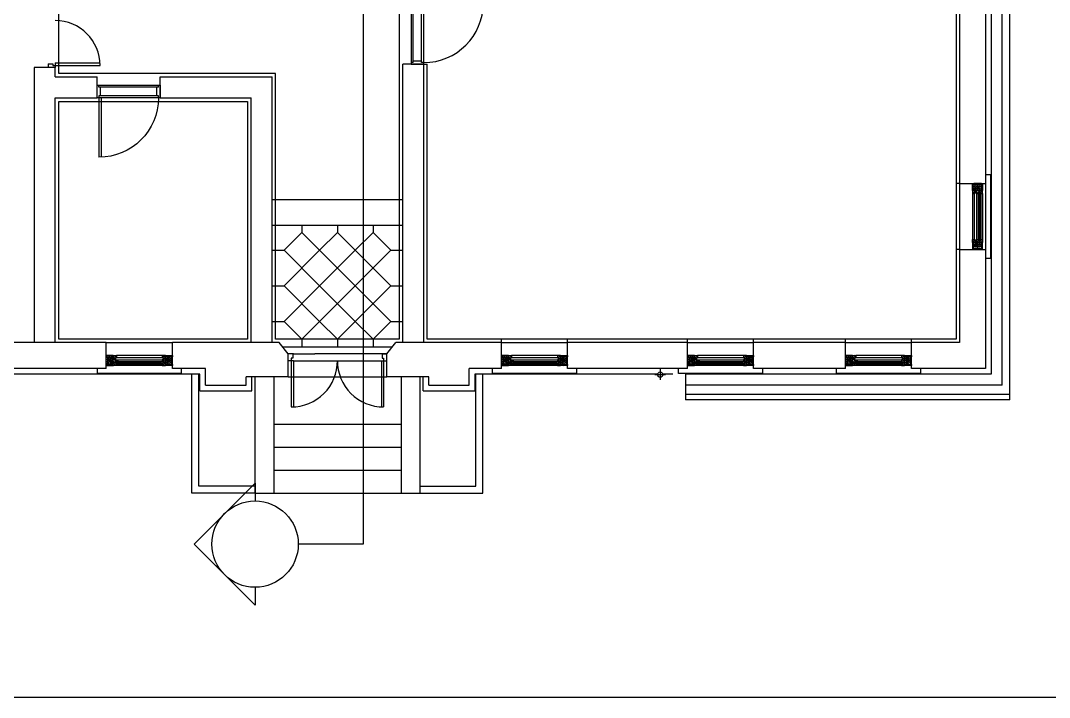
# Model space of a CAD drawing. Extents: x 216241 to 249881, y -129942 to -106182.
# Drawn here: x 243482 to 246240, y -112157 to -110342 of the extents above; entities that cross this region are included whole.
import ezdxf

# ---------------------------------------------------------------- set-up
doc = ezdxf.new("R2010")
doc.units = 0
doc.header["$LTSCALE"] = 50
doc.header["$MEASUREMENT"] = 0
doc.layers.get('0').update_dxf_attribs({"linetype": 'CONTINUOUS'})
doc.layers.add('h', color=5, linetype='CONTINUOUS')
pattern_1 = [(315, (249182.2005, -282476.867), (-3.928862, -3.928862), [])]
pattern_2 = [(315, (249195.9505, -282476.867), (-3.928862, -3.928862), [])]
pattern_3 = [(315, (250594.7005, -282476.867), (-3.928862, -3.928862), [])]
pattern_4 = [(315, (250608.4505, -282476.867), (-3.928862, -3.928862), [])]
pattern_5 = [(315, (251259.7005, -282476.867), (-3.928862, -3.928862), [])]
pattern_6 = [(315, (251273.4505, -282476.867), (-3.928862, -3.928862), [])]
pattern_7 = [(315, (251824.7005, -282476.867), (-3.928862, -3.928862), [])]
pattern_8 = [(315, (251838.4505, -282476.867), (-3.928862, -3.928862), [])]
pattern_9 = [(45, (292740.444, -285191.44), (3.928862, -3.928862), [])]
pattern_10 = [(45, (292740.444, -285177.69), (3.928862, -3.928862), [])]

# ---------------------------------------------------------------- blocks, each defined once
blk = doc.blocks.new('AP2-D108')
for p, q in [((25, 90), (25, 940)), ((55, 90), (55, 939)), ((0, 90), (0, -90)), ((25, 90), (0, 90)), ((55, 90), (25, 90)), ((25, 59), (25, 90)), ((45, 59), (25, 59)), ((875, 59), (45, 59)), ((45, -61), (45, 59)), ((875, 90), (55, 90)), ((875, 59), (855, 59)), ((855, 59), (855, -61)), ((900, 90), (875, 90)), ((875, 90), (875, 59)), ((900, -90), (900, 90)), ((0, -90), (25, -90)), ((25, -61), (25, -90)), ((875, -61), (25, -61)), ((25, -90), (875, -90)), ((875, -61), (875, -90)), ((875, -90), (900, -90))]:
    blk.add_line(p, q)
blk.add_arc((25, 90), 850, 0, 90)
blk = doc.blocks.new('aera')
at = {"layer": 'h'}
h = blk.add_hatch(dxfattribs=at)
h.set_pattern_fill('ANSI31', color=256, scale=1.75, angle=450, style=0)
h.set_pattern_definition([(45, (292704.617, -285177.69), (3.928862, -3.928862), [])])
h.paths.add_polyline_path([(274060.6, -263202.5), (274056.1, -263202.5), (274056.1, -263177.5), (274060.6, -263177.5)])
h = blk.add_hatch(dxfattribs=at)
h.set_pattern_fill('ANSI31', color=256, scale=1.75, angle=450, style=0)
h.set_pattern_definition(pattern_10)
h.paths.add_polyline_path([(274087.9, -263182), (274087.9, -263177.5), (274060.6, -263177.5), (274060.6, -263182)])
h = blk.add_hatch(dxfattribs=at)
h.set_pattern_fill('ANSI31', color=256, scale=1.75, angle=450, style=0)
h.set_pattern_definition(pattern_10)
h.paths.add_polyline_path([(274075.4, -263184.5), (274072.9, -263184.5), (274072.9, -263200), (274075.4, -263200)])
h = blk.add_hatch(dxfattribs=at)
h.set_pattern_fill('ANSI31', color=256, scale=1.75, angle=450, style=0)
h.set_pattern_definition([(45, (292736.367, -285177.69), (3.928862, -3.928862), [])])
h.paths.add_polyline_path([(274092.4, -263202.5), (274087.9, -263202.5), (274087.9, -263177.5), (274092.4, -263177.5)])
h = blk.add_hatch(dxfattribs=at)
h.set_pattern_fill('ANSI31', color=256, scale=1.75, angle=450, style=0)
h.set_pattern_definition([(45, (257664.3405, -230025.708), (3.92886205, -3.92886205), [])])
h.paths.add_polyline_path([(274084.6, -263210), (274084.6, -263213.8), (274092.4, -263213.8), (274092.4, -263210), (274092.4, -263202.5), (274056.1, -263202.5), (274056.1, -263213.8), (274063.6, -263213.8), (274063.6, -263210), (274071.1, -263210), (274071.1, -263213.8), (274077.1, -263213.8), (274077.1, -263210)])
h = blk.add_hatch(dxfattribs=at)
h.set_pattern_fill('ANSI31', color=256, scale=1.75, angle=360, style=0)
h.set_pattern_definition([(225, (296338.7547, -281567.844), (3.928862, -3.928862), [])])
h.paths.add_polyline_path([(274080.9, -263219), (274080.9, -263221.3), (274077.1, -263221.3), (274077.1, -263210), (274084.6, -263210), (274084.6, -263219), (274082.9, -263219), (274082.1, -263219)])
h = blk.add_hatch(dxfattribs=at)
h.set_pattern_fill('ANSI31', color=256, scale=1.75, angle=450, style=0)
h.set_pattern_definition([(225, (257933.238, -270877.5365), (-3.928862, 3.928862), [])])
h.paths.add_polyline_path([(274083.4, -263297.9), (274083.4, -263293.4), (274082.7, -263291.9), (274082.1, -263291.9), (274082.1, -263293.7), (274080.9, -263293.7), (274080.9, -263291.9), (274078.4, -263291.9), (274078.4, -263299.4), (274080.9, -263299.4), (274080.9, -263297.7), (274082.1, -263297.7), (274082.1, -263299.4), (274082.7, -263299.4)])
h = blk.add_hatch(dxfattribs=at)
h.set_pattern_fill('ANSI31', color=256, scale=1.75, angle=360, style=0)
h.set_pattern_definition([(135, (296338.7547, -245023.4694), (3.928862, 3.928862), [])])
h.paths.add_polyline_path([(274080.9, -263372.3), (274080.9, -263370), (274077.1, -263370), (274077.1, -263381.3), (274084.6, -263381.3), (274084.6, -263372.3), (274082.9, -263372.3), (274082.1, -263372.3)])
h = blk.add_hatch(dxfattribs=at)
h.set_pattern_fill('ANSI31', color=256, scale=1.75, angle=450, style=0)
h.set_pattern_definition([(45, (257664.3405, -229971.958), (3.92886205, -3.92886205), [])])
h.paths.add_polyline_path([(274084.6, -263381.3), (274084.6, -263377.5), (274092.4, -263377.5), (274092.4, -263381.3), (274092.4, -263388.8), (274056.1, -263388.8), (274056.1, -263377.5), (274063.6, -263377.5), (274063.6, -263381.3), (274071.1, -263381.3), (274071.1, -263377.5), (274077.1, -263377.5), (274077.1, -263381.3)])
h = blk.add_hatch(dxfattribs=at)
h.set_pattern_fill('ANSI31', color=256, scale=1.75, angle=450, style=0)
h.set_pattern_definition([(45, (292704.617, -285191.44), (3.928862, -3.928862), [])])
h.paths.add_polyline_path([(274060.6, -263388.8), (274056.1, -263388.8), (274056.1, -263413.8), (274060.6, -263413.8)])
h = blk.add_hatch(dxfattribs=at)
h.set_pattern_fill('ANSI31', color=256, scale=1.75, angle=450, style=0)
h.set_pattern_definition(pattern_9)
h.paths.add_polyline_path([(274087.9, -263409.3), (274087.9, -263413.8), (274060.6, -263413.8), (274060.6, -263409.3)])
h = blk.add_hatch(dxfattribs=at)
h.set_pattern_fill('ANSI31', color=256, scale=1.75, angle=450, style=0)
h.set_pattern_definition(pattern_9)
h.paths.add_polyline_path([(274075.4, -263406.8), (274072.9, -263406.8), (274072.9, -263391.3), (274075.4, -263391.3)])
h = blk.add_hatch(dxfattribs=at)
h.set_pattern_fill('ANSI31', color=256, scale=1.75, angle=450, style=0)
h.set_pattern_definition([(45, (292736.367, -285191.44), (3.928862, -3.928862), [])])
h.paths.add_polyline_path([(274092.4, -263388.8), (274087.9, -263388.8), (274087.9, -263413.8), (274092.4, -263413.8)])
h = blk.add_hatch(dxfattribs=at)
h.set_pattern_fill('ANSI31', color=256, scale=1.75, angle=360, style=0)
h.set_pattern_definition([(315, (249182.2005, -282441.04), (-3.928862, -3.928862), [])])
h.paths.add_polyline_path([(270984.9, -263797), (270984.9, -263792.5), (270959.9, -263792.5), (270959.9, -263797)])
h = blk.add_hatch(dxfattribs=at)
h.set_pattern_fill('ANSI31', color=256, scale=1.75, angle=360, style=0)
h.set_pattern_definition(pattern_1)
h.paths.add_polyline_path([(270964.4, -263824.3), (270959.9, -263824.3), (270959.9, -263797), (270964.4, -263797)])
h = blk.add_hatch(dxfattribs=at)
h.set_pattern_fill('ANSI31', color=256, scale=1.75, angle=360, style=0)
h.set_pattern_definition(pattern_1)
h.paths.add_polyline_path([(270966.9, -263811.8), (270966.9, -263809.3), (270982.4, -263809.3), (270982.4, -263811.8)])
h = blk.add_hatch(dxfattribs=at)
h.set_pattern_fill('ANSI31', color=256, scale=1.75, angle=360, style=0)
h.set_pattern_definition([(315, (304401.682, -247400.7636), (-3.92886205, -3.92886205), [])])
h.paths.add_polyline_path([(270992.4, -263821), (270996.1, -263821), (270996.1, -263828.8), (270992.4, -263828.8), (270984.9, -263828.8), (270984.9, -263792.5), (270996.1, -263792.5), (270996.1, -263800), (270992.4, -263800), (270992.4, -263807.5), (270996.1, -263807.5), (270996.1, -263813.5), (270992.4, -263813.5)])
h = blk.add_hatch(dxfattribs=at)
h.set_pattern_fill('ANSI31', color=256, scale=1.75, angle=270, style=0)
h.set_pattern_definition([(45, (289350.171, -286075.178), (3.928862, -3.928862), [])])
h.paths.add_polyline_path([(271001.4, -263817.3), (271003.6, -263817.3), (271003.6, -263813.5), (270992.4, -263813.5), (270992.4, -263821), (271001.4, -263821), (271001.4, -263819.3), (271001.4, -263818.5)])
h = blk.add_hatch(dxfattribs=at)
h.set_pattern_fill('ANSI31', color=256, scale=1.75, angle=360, style=0)
h.set_pattern_definition([(135, (263496.104, -247669.661), (3.928862, 3.928862), [])])
h.paths.add_polyline_path([(271075.7, -263819.8), (271080.2, -263819.8), (271081.7, -263819.2), (271081.7, -263818.5), (271080, -263818.5), (271080, -263817.3), (271081.7, -263817.3), (271081.7, -263814.8), (271074.2, -263814.8), (271074.2, -263817.3), (271076, -263817.3), (271076, -263818.5), (271074.2, -263818.5), (271074.2, -263819.2)])
h = blk.add_hatch(dxfattribs=at)
h.set_pattern_fill('ANSI31', color=256, scale=1.75, angle=270, style=0)
h.set_pattern_definition([(135, (252805.7963, -286075.178), (-3.928862, -3.928862), [])])
h.paths.add_polyline_path([(271154.6, -263817.3), (271152.4, -263817.3), (271152.4, -263813.5), (271163.6, -263813.5), (271163.6, -263821), (271154.6, -263821), (271154.6, -263819.3), (271154.6, -263818.5)])
h = blk.add_hatch(dxfattribs=at)
h.set_pattern_fill('ANSI31', color=256, scale=1.75, angle=360, style=0)
h.set_pattern_definition([(315, (304347.932, -247400.7636), (-3.92886205, -3.92886205), [])])
h.paths.add_polyline_path([(271163.6, -263821), (271159.9, -263821), (271159.9, -263828.8), (271163.6, -263828.8), (271171.1, -263828.8), (271171.1, -263792.5), (271159.9, -263792.5), (271159.9, -263800), (271163.6, -263800), (271163.6, -263807.5), (271159.9, -263807.5), (271159.9, -263813.5), (271163.6, -263813.5)])
h = blk.add_hatch(dxfattribs=at)
h.set_pattern_fill('ANSI31', color=256, scale=1.75, angle=360, style=0)
h.set_pattern_definition([(315, (249195.9505, -282441.04), (-3.928862, -3.928862), [])])
h.paths.add_polyline_path([(271171.1, -263797), (271171.1, -263792.5), (271196.1, -263792.5), (271196.1, -263797)])
h = blk.add_hatch(dxfattribs=at)
h.set_pattern_fill('ANSI31', color=256, scale=1.75, angle=360, style=0)
h.set_pattern_definition(pattern_2)
h.paths.add_polyline_path([(271189.1, -263811.8), (271189.1, -263809.3), (271173.6, -263809.3), (271173.6, -263811.8)])
h = blk.add_hatch(dxfattribs=at)
h.set_pattern_fill('ANSI31', color=256, scale=1.75, angle=360, style=0)
h.set_pattern_definition(pattern_2)
h.paths.add_polyline_path([(271191.6, -263824.3), (271196.1, -263824.3), (271196.1, -263797), (271191.6, -263797)])
h = blk.add_hatch(dxfattribs=at)
h.set_pattern_fill('ANSI31', color=256, scale=1.75, angle=360, style=0)
h.set_pattern_definition([(315, (250594.7005, -282441.04), (-3.928862, -3.928862), [])])
h.paths.add_polyline_path([(272397.4, -263797), (272397.4, -263792.5), (272372.4, -263792.5), (272372.4, -263797)])
h = blk.add_hatch(dxfattribs=at)
h.set_pattern_fill('ANSI31', color=256, scale=1.75, angle=360, style=0)
h.set_pattern_definition(pattern_3)
h.paths.add_polyline_path([(272376.9, -263824.3), (272372.4, -263824.3), (272372.4, -263797), (272376.9, -263797)])
h = blk.add_hatch(dxfattribs=at)
h.set_pattern_fill('ANSI31', color=256, scale=1.75, angle=360, style=0)
h.set_pattern_definition(pattern_3)
h.paths.add_polyline_path([(272379.4, -263811.8), (272379.4, -263809.3), (272394.9, -263809.3), (272394.9, -263811.8)])
h = blk.add_hatch(dxfattribs=at)
h.set_pattern_fill('ANSI31', color=256, scale=1.75, angle=360, style=0)
h.set_pattern_definition([(315, (305814.182, -247400.7636), (-3.92886205, -3.92886205), [])])
h.paths.add_polyline_path([(272404.9, -263821), (272408.6, -263821), (272408.6, -263828.8), (272404.9, -263828.8), (272397.4, -263828.8), (272397.4, -263792.5), (272408.6, -263792.5), (272408.6, -263800), (272404.9, -263800), (272404.9, -263807.5), (272408.6, -263807.5), (272408.6, -263813.5), (272404.9, -263813.5)])
h = blk.add_hatch(dxfattribs=at)
h.set_pattern_fill('ANSI31', color=256, scale=1.75, angle=270, style=0)
h.set_pattern_definition([(45, (290762.671, -286075.178), (3.928862, -3.928862), [])])
h.paths.add_polyline_path([(272413.9, -263817.3), (272416.1, -263817.3), (272416.1, -263813.5), (272404.9, -263813.5), (272404.9, -263821), (272413.9, -263821), (272413.9, -263819.3), (272413.9, -263818.5)])
h = blk.add_hatch(dxfattribs=at)
h.set_pattern_fill('ANSI31', color=256, scale=1.75, angle=360, style=0)
h.set_pattern_definition([(135, (264908.604, -247669.661), (3.928862, 3.928862), [])])
h.paths.add_polyline_path([(272488.2, -263819.8), (272492.7, -263819.8), (272494.2, -263819.2), (272494.2, -263818.5), (272492.5, -263818.5), (272492.5, -263817.3), (272494.2, -263817.3), (272494.2, -263814.8), (272486.7, -263814.8), (272486.7, -263817.3), (272488.5, -263817.3), (272488.5, -263818.5), (272486.7, -263818.5), (272486.7, -263819.2)])
h = blk.add_hatch(dxfattribs=at)
h.set_pattern_fill('ANSI31', color=256, scale=1.75, angle=270, style=0)
h.set_pattern_definition([(135, (254218.2963, -286075.178), (-3.928862, -3.928862), [])])
h.paths.add_polyline_path([(272567.1, -263817.3), (272564.9, -263817.3), (272564.9, -263813.5), (272576.1, -263813.5), (272576.1, -263821), (272567.1, -263821), (272567.1, -263819.3), (272567.1, -263818.5)])
h = blk.add_hatch(dxfattribs=at)
h.set_pattern_fill('ANSI31', color=256, scale=1.75, angle=360, style=0)
h.set_pattern_definition([(315, (305760.432, -247400.7636), (-3.92886205, -3.92886205), [])])
h.paths.add_polyline_path([(272576.1, -263821), (272572.4, -263821), (272572.4, -263828.8), (272576.1, -263828.8), (272583.6, -263828.8), (272583.6, -263792.5), (272572.4, -263792.5), (272572.4, -263800), (272576.1, -263800), (272576.1, -263807.5), (272572.4, -263807.5), (272572.4, -263813.5), (272576.1, -263813.5)])
h = blk.add_hatch(dxfattribs=at)
h.set_pattern_fill('ANSI31', color=256, scale=1.75, angle=360, style=0)
h.set_pattern_definition([(315, (250608.4505, -282441.04), (-3.928862, -3.928862), [])])
h.paths.add_polyline_path([(272583.6, -263797), (272583.6, -263792.5), (272608.6, -263792.5), (272608.6, -263797)])
h = blk.add_hatch(dxfattribs=at)
h.set_pattern_fill('ANSI31', color=256, scale=1.75, angle=360, style=0)
h.set_pattern_definition(pattern_4)
h.paths.add_polyline_path([(272601.6, -263811.8), (272601.6, -263809.3), (272586.1, -263809.3), (272586.1, -263811.8)])
h = blk.add_hatch(dxfattribs=at)
h.set_pattern_fill('ANSI31', color=256, scale=1.75, angle=360, style=0)
h.set_pattern_definition(pattern_4)
h.paths.add_polyline_path([(272604.1, -263824.3), (272608.6, -263824.3), (272608.6, -263797), (272604.1, -263797)])
h = blk.add_hatch(dxfattribs=at)
h.set_pattern_fill('ANSI31', color=256, scale=1.75, angle=360, style=0)
h.set_pattern_definition([(315, (251259.7005, -282441.04), (-3.928862, -3.928862), [])])
h.paths.add_polyline_path([(273062.4, -263797), (273062.4, -263792.5), (273037.4, -263792.5), (273037.4, -263797)])
h = blk.add_hatch(dxfattribs=at)
h.set_pattern_fill('ANSI31', color=256, scale=1.75, angle=360, style=0)
h.set_pattern_definition(pattern_5)
h.paths.add_polyline_path([(273041.9, -263824.3), (273037.4, -263824.3), (273037.4, -263797), (273041.9, -263797)])
h = blk.add_hatch(dxfattribs=at)
h.set_pattern_fill('ANSI31', color=256, scale=1.75, angle=360, style=0)
h.set_pattern_definition(pattern_5)
h.paths.add_polyline_path([(273044.4, -263811.8), (273044.4, -263809.3), (273059.9, -263809.3), (273059.9, -263811.8)])
h = blk.add_hatch(dxfattribs=at)
h.set_pattern_fill('ANSI31', color=256, scale=1.75, angle=360, style=0)
h.set_pattern_definition([(315, (306479.182, -247400.7636), (-3.92886205, -3.92886205), [])])
h.paths.add_polyline_path([(273069.9, -263821), (273073.6, -263821), (273073.6, -263828.8), (273069.9, -263828.8), (273062.4, -263828.8), (273062.4, -263792.5), (273073.6, -263792.5), (273073.6, -263800), (273069.9, -263800), (273069.9, -263807.5), (273073.6, -263807.5), (273073.6, -263813.5), (273069.9, -263813.5)])
h = blk.add_hatch(dxfattribs=at)
h.set_pattern_fill('ANSI31', color=256, scale=1.75, angle=270, style=0)
h.set_pattern_definition([(45, (291427.671, -286075.178), (3.928862, -3.928862), [])])
h.paths.add_polyline_path([(273078.9, -263817.3), (273081.1, -263817.3), (273081.1, -263813.5), (273069.9, -263813.5), (273069.9, -263821), (273078.9, -263821), (273078.9, -263819.3), (273078.9, -263818.5)])
h = blk.add_hatch(dxfattribs=at)
h.set_pattern_fill('ANSI31', color=256, scale=1.75, angle=360, style=0)
h.set_pattern_definition([(135, (265573.604, -247669.661), (3.928862, 3.928862), [])])
h.paths.add_polyline_path([(273153.2, -263819.8), (273157.7, -263819.8), (273159.2, -263819.2), (273159.2, -263818.5), (273157.5, -263818.5), (273157.5, -263817.3), (273159.2, -263817.3), (273159.2, -263814.8), (273151.7, -263814.8), (273151.7, -263817.3), (273153.5, -263817.3), (273153.5, -263818.5), (273151.7, -263818.5), (273151.7, -263819.2)])
h = blk.add_hatch(dxfattribs=at)
h.set_pattern_fill('ANSI31', color=256, scale=1.75, angle=270, style=0)
h.set_pattern_definition([(135, (254883.2963, -286075.178), (-3.928862, -3.928862), [])])
h.paths.add_polyline_path([(273232.1, -263817.3), (273229.9, -263817.3), (273229.9, -263813.5), (273241.1, -263813.5), (273241.1, -263821), (273232.1, -263821), (273232.1, -263819.3), (273232.1, -263818.5)])
h = blk.add_hatch(dxfattribs=at)
h.set_pattern_fill('ANSI31', color=256, scale=1.75, angle=360, style=0)
h.set_pattern_definition([(315, (306425.432, -247400.7636), (-3.92886205, -3.92886205), [])])
h.paths.add_polyline_path([(273241.1, -263821), (273237.4, -263821), (273237.4, -263828.8), (273241.1, -263828.8), (273248.6, -263828.8), (273248.6, -263792.5), (273237.4, -263792.5), (273237.4, -263800), (273241.1, -263800), (273241.1, -263807.5), (273237.4, -263807.5), (273237.4, -263813.5), (273241.1, -263813.5)])
h = blk.add_hatch(dxfattribs=at)
h.set_pattern_fill('ANSI31', color=256, scale=1.75, angle=360, style=0)
h.set_pattern_definition([(315, (251273.4505, -282441.04), (-3.928862, -3.928862), [])])
h.paths.add_polyline_path([(273248.6, -263797), (273248.6, -263792.5), (273273.6, -263792.5), (273273.6, -263797)])
h = blk.add_hatch(dxfattribs=at)
h.set_pattern_fill('ANSI31', color=256, scale=1.75, angle=360, style=0)
h.set_pattern_definition(pattern_6)
h.paths.add_polyline_path([(273266.6, -263811.8), (273266.6, -263809.3), (273251.1, -263809.3), (273251.1, -263811.8)])
h = blk.add_hatch(dxfattribs=at)
h.set_pattern_fill('ANSI31', color=256, scale=1.75, angle=360, style=0)
h.set_pattern_definition(pattern_6)
h.paths.add_polyline_path([(273269.1, -263824.3), (273273.6, -263824.3), (273273.6, -263797), (273269.1, -263797)])
h = blk.add_hatch(dxfattribs=at)
h.set_pattern_fill('ANSI31', color=256, scale=1.75, angle=360, style=0)
h.set_pattern_definition([(315, (251824.7005, -282441.04), (-3.928862, -3.928862), [])])
h.paths.add_polyline_path([(273627.4, -263797), (273627.4, -263792.5), (273602.4, -263792.5), (273602.4, -263797)])
h = blk.add_hatch(dxfattribs=at)
h.set_pattern_fill('ANSI31', color=256, scale=1.75, angle=360, style=0)
h.set_pattern_definition(pattern_7)
h.paths.add_polyline_path([(273606.9, -263824.3), (273602.4, -263824.3), (273602.4, -263797), (273606.9, -263797)])
h = blk.add_hatch(dxfattribs=at)
h.set_pattern_fill('ANSI31', color=256, scale=1.75, angle=360, style=0)
h.set_pattern_definition(pattern_7)
h.paths.add_polyline_path([(273609.4, -263811.8), (273609.4, -263809.3), (273624.9, -263809.3), (273624.9, -263811.8)])
h = blk.add_hatch(dxfattribs=at)
h.set_pattern_fill('ANSI31', color=256, scale=1.75, angle=360, style=0)
h.set_pattern_definition([(315, (307044.182, -247400.7636), (-3.92886205, -3.92886205), [])])
h.paths.add_polyline_path([(273634.9, -263821), (273638.6, -263821), (273638.6, -263828.8), (273634.9, -263828.8), (273627.4, -263828.8), (273627.4, -263792.5), (273638.6, -263792.5), (273638.6, -263800), (273634.9, -263800), (273634.9, -263807.5), (273638.6, -263807.5), (273638.6, -263813.5), (273634.9, -263813.5)])
h = blk.add_hatch(dxfattribs=at)
h.set_pattern_fill('ANSI31', color=256, scale=1.75, angle=270, style=0)
h.set_pattern_definition([(45, (291992.671, -286075.178), (3.928862, -3.928862), [])])
h.paths.add_polyline_path([(273643.9, -263817.3), (273646.1, -263817.3), (273646.1, -263813.5), (273634.9, -263813.5), (273634.9, -263821), (273643.9, -263821), (273643.9, -263819.3), (273643.9, -263818.5)])
h = blk.add_hatch(dxfattribs=at)
h.set_pattern_fill('ANSI31', color=256, scale=1.75, angle=360, style=0)
h.set_pattern_definition([(135, (266138.604, -247669.661), (3.928862, 3.928862), [])])
h.paths.add_polyline_path([(273718.2, -263819.8), (273722.7, -263819.8), (273724.2, -263819.2), (273724.2, -263818.5), (273722.5, -263818.5), (273722.5, -263817.3), (273724.2, -263817.3), (273724.2, -263814.8), (273716.7, -263814.8), (273716.7, -263817.3), (273718.5, -263817.3), (273718.5, -263818.5), (273716.7, -263818.5), (273716.7, -263819.2)])
h = blk.add_hatch(dxfattribs=at)
h.set_pattern_fill('ANSI31', color=256, scale=1.75, angle=270, style=0)
h.set_pattern_definition([(135, (255448.2963, -286075.178), (-3.928862, -3.928862), [])])
h.paths.add_polyline_path([(273797.1, -263817.3), (273794.9, -263817.3), (273794.9, -263813.5), (273806.1, -263813.5), (273806.1, -263821), (273797.1, -263821), (273797.1, -263819.3), (273797.1, -263818.5)])
h = blk.add_hatch(dxfattribs=at)
h.set_pattern_fill('ANSI31', color=256, scale=1.75, angle=360, style=0)
h.set_pattern_definition([(315, (306990.432, -247400.7636), (-3.92886205, -3.92886205), [])])
h.paths.add_polyline_path([(273806.1, -263821), (273802.4, -263821), (273802.4, -263828.8), (273806.1, -263828.8), (273813.6, -263828.8), (273813.6, -263792.5), (273802.4, -263792.5), (273802.4, -263800), (273806.1, -263800), (273806.1, -263807.5), (273802.4, -263807.5), (273802.4, -263813.5), (273806.1, -263813.5)])
h = blk.add_hatch(dxfattribs=at)
h.set_pattern_fill('ANSI31', color=256, scale=1.75, angle=360, style=0)
h.set_pattern_definition([(315, (251838.4505, -282441.04), (-3.928862, -3.928862), [])])
h.paths.add_polyline_path([(273813.6, -263797), (273813.6, -263792.5), (273838.6, -263792.5), (273838.6, -263797)])
h = blk.add_hatch(dxfattribs=at)
h.set_pattern_fill('ANSI31', color=256, scale=1.75, angle=360, style=0)
h.set_pattern_definition(pattern_8)
h.paths.add_polyline_path([(273831.6, -263811.8), (273831.6, -263809.3), (273816.1, -263809.3), (273816.1, -263811.8)])
h = blk.add_hatch(dxfattribs=at)
h.set_pattern_fill('ANSI31', color=256, scale=1.75, angle=360, style=0)
h.set_pattern_definition(pattern_8)
h.paths.add_polyline_path([(273834.1, -263824.3), (273838.6, -263824.3), (273838.6, -263797), (273834.1, -263797)])
h = blk.add_hatch(dxfattribs=at)
h.set_pattern_fill('ANSI31', color=256, scale=1.75, angle=360, style=0)
h.set_pattern_definition([(315, (249182.2005, -282472.79), (-3.928862, -3.928862), [])])
h.paths.add_polyline_path([(270984.9, -263828.8), (270984.9, -263824.3), (270959.9, -263824.3), (270959.9, -263828.8)])
h = blk.add_hatch(dxfattribs=at)
h.set_pattern_fill('ANSI31', color=256, scale=1.75, angle=360, style=0)
h.set_pattern_definition([(315, (249195.9505, -282472.79), (-3.928862, -3.928862), [])])
h.paths.add_polyline_path([(271171.1, -263828.8), (271171.1, -263824.3), (271196.1, -263824.3), (271196.1, -263828.8)])
h = blk.add_hatch(dxfattribs=at)
h.set_pattern_fill('ANSI31', color=256, scale=1.75, angle=360, style=0)
h.set_pattern_definition([(315, (250594.7005, -282472.79), (-3.928862, -3.928862), [])])
h.paths.add_polyline_path([(272397.4, -263828.8), (272397.4, -263824.3), (272372.4, -263824.3), (272372.4, -263828.8)])
h = blk.add_hatch(dxfattribs=at)
h.set_pattern_fill('ANSI31', color=256, scale=1.75, angle=360, style=0)
h.set_pattern_definition([(315, (250608.4505, -282472.79), (-3.928862, -3.928862), [])])
h.paths.add_polyline_path([(272583.6, -263828.8), (272583.6, -263824.3), (272608.6, -263824.3), (272608.6, -263828.8)])
h = blk.add_hatch(dxfattribs=at)
h.set_pattern_fill('ANSI31', color=256, scale=1.75, angle=360, style=0)
h.set_pattern_definition([(315, (251259.7005, -282472.79), (-3.928862, -3.928862), [])])
h.paths.add_polyline_path([(273062.4, -263828.8), (273062.4, -263824.3), (273037.4, -263824.3), (273037.4, -263828.8)])
h = blk.add_hatch(dxfattribs=at)
h.set_pattern_fill('ANSI31', color=256, scale=1.75, angle=360, style=0)
h.set_pattern_definition([(315, (251273.4505, -282472.79), (-3.928862, -3.928862), [])])
h.paths.add_polyline_path([(273248.6, -263828.8), (273248.6, -263824.3), (273273.6, -263824.3), (273273.6, -263828.8)])
h = blk.add_hatch(dxfattribs=at)
h.set_pattern_fill('ANSI31', color=256, scale=1.75, angle=360, style=0)
h.set_pattern_definition([(315, (251824.7005, -282472.79), (-3.928862, -3.928862), [])])
h.paths.add_polyline_path([(273627.4, -263828.8), (273627.4, -263824.3), (273602.4, -263824.3), (273602.4, -263828.8)])
h = blk.add_hatch(dxfattribs=at)
h.set_pattern_fill('ANSI31', color=256, scale=1.75, angle=360, style=0)
h.set_pattern_definition([(315, (251838.4505, -282472.79), (-3.928862, -3.928862), [])])
h.paths.add_polyline_path([(273813.6, -263828.8), (273813.6, -263824.3), (273838.6, -263824.3), (273838.6, -263828.8)])
for p, q in [((274189.9, -263931.3), (274189.9, -261406.3)), ((274162.4, -263898.8), (274162.4, -261481.3)), ((270752.4, -262750.1), (270752.4, -262762.6)), ((270752.4, -262750.1), (270768.4, -262750.1)), ((270752.4, -262750.1), (270752.4, -262762.6)), ((270752.4, -262750.1), (270768.4, -262750.1)), ((270768.4, -262750.1), (270768.4, -262755.3)), ((270768.4, -262750.1), (270768.4, -262755.3)), ((270777.4, -262746.4), (270777.4, -262755.3)), ((270777.4, -262746.4), (270937.4, -262746.4)), ((270777.4, -262746.4), (270777.4, -262755.3)), ((270777.4, -262746.4), (270937.4, -262746.4)), ((272019.9, -263746.3), (272019.9, -262751.3)), ((272094.9, -262751.3), (272019.9, -262751.3)), ((272094.9, -262751.3), (272019.9, -262751.3)), ((272094.9, -263746.3), (272094.9, -262751.3)), ((272094.9, -262751.3), (272107.4, -262751.3)), ((272094.9, -262751.3), (272107.4, -262751.3)), ((270777.4, -262762.6), (270702.4, -262762.6)), ((270702.4, -262762.6), (270702.4, -263746.3)), ((270777.4, -262762.6), (270702.4, -262762.6)), ((270777.4, -262762.6), (270752.4, -262762.6)), ((270777.4, -262762.6), (270752.4, -262762.6)), ((270768.4, -262755.3), (270777.4, -262755.3)), ((270768.4, -262755.3), (270777.4, -262755.3)), ((270777.4, -262755.3), (270937.7, -262755.3)), ((270777.4, -262755.3), (270777.4, -262762.6)), ((270777.4, -262755.3), (270937.7, -262755.3)), ((270777.4, -262755.3), (270777.4, -262762.6)), ((270777.4, -262796.3), (270777.4, -262762.6)), ((270777.4, -262796.3), (270927.4, -262796.3)), ((270927.4, -262871.3), (270927.4, -262796.3)), ((271152.4, -262871.3), (271152.4, -262796.3)), ((271152.4, -262796.3), (271552.4, -262796.3)), ((271552.4, -263746.3), (271552.4, -262796.3)), ((273997.4, -262851.3), (273997.4, -262851.3)), ((270777.4, -262871.3), (270927.4, -262871.3)), ((270777.4, -263746.3), (270777.4, -262871.3)), ((271152.4, -262871.3), (271477.4, -262871.3)), ((271477.4, -263746.3), (271477.4, -262871.3)), ((274009.9, -263177.5), (273997.4, -263177.5)), ((273997.4, -263177.5), (273997.4, -263413.8)), ((274009.9, -263177.5), (274102.4, -263177.5)), ((274009.9, -263177.5), (274009.9, -263413.8)), ((274062.3, -263177.5), (274060.6, -263177.5)), ((274066.1, -263210), (274066.1, -263192.3)), ((274067.6, -263210), (274067.6, -263192.3)), ((274080.6, -263210), (274080.6, -263192.3)), ((274082.1, -263210), (274082.1, -263192.3)), ((274056.1, -263213.8), (274056.1, -263377.5)), ((274063.6, -263377.5), (274063.6, -263211.8)), ((274071.1, -263381.3), (274071.1, -263210)), ((274077.1, -263381.3), (274077.1, -263210)), ((274084.6, -263372.3), (274084.6, -263213.8)), ((274087.6, -263377.5), (274087.6, -263213.8)), ((274092.4, -263213.8), (274092.4, -263377.5)), ((272019.9, -263236.3), (271552.2, -263236.3)), ((272019.9, -263327.5), (271552.2, -263327.5)), ((271658.8, -263327.5), (271658.8, -263352.5)), ((271786.1, -263327.5), (271786.1, -263352.5)), ((271913.4, -263327.5), (271913.4, -263352.5)), ((271658.8, -263352.5), (271595.2, -263416.2)), ((271658.8, -263352.5), (271722.5, -263416.2)), ((271786.1, -263352.5), (271722.5, -263416.2)), ((271786.1, -263352.5), (271849.7, -263416.2)), ((271913.4, -263352.5), (271849.7, -263416.2)), ((271913.4, -263352.5), (271977, -263416.2)), ((274066.1, -263381.3), (274066.1, -263399)), ((274067.6, -263381.3), (274067.6, -263399)), ((274080.6, -263381.3), (274080.6, -263399)), ((274082.1, -263381.3), (274082.1, -263399)), ((271552.4, -263416.2), (271595.2, -263416.2)), ((271595.2, -263416.2), (271722.5, -263543.5)), ((271722.5, -263416.2), (271595.2, -263543.5)), ((271722.5, -263416.2), (271849.7, -263543.5)), ((271849.7, -263416.2), (271722.5, -263543.5)), ((271849.7, -263416.2), (271977, -263543.5)), ((271977, -263416.2), (271849.7, -263543.5)), ((271977, -263416.2), (272019.9, -263416.2)), ((274009.9, -263413.8), (273997.4, -263413.8)), ((274009.9, -263413.8), (274102.4, -263413.8)), ((274102.4, -263413.8), (274102.4, -263838.8)), ((271552.4, -263543.5), (271595.2, -263543.5)), ((271595.2, -263543.5), (271722.5, -263670.7)), ((271722.5, -263543.5), (271595.2, -263670.7)), ((271722.5, -263543.5), (271849.7, -263670.7)), ((271849.7, -263543.5), (271722.5, -263670.7)), ((271849.7, -263543.5), (271977, -263670.7)), ((271977, -263543.5), (271849.7, -263670.7)), ((271977, -263543.5), (272019.9, -263543.5)), ((271552.4, -263670.7), (271595.2, -263670.7)), ((271595.2, -263670.7), (271658.8, -263734.4)), ((271722.5, -263670.7), (271658.8, -263734.4)), ((271722.5, -263670.7), (271786.1, -263734.4)), ((271849.7, -263670.7), (271786.1, -263734.4)), ((271849.7, -263670.7), (271913.4, -263734.4)), ((271977, -263670.7), (271913.4, -263734.4)), ((271977, -263670.7), (272019.9, -263670.7)), ((271658.8, -263734.4), (271658.8, -263761.3)), ((271786.1, -263734.4), (271786.1, -263761.3)), ((271913.4, -263734.4), (271913.4, -263761.3)), ((272372.4, -263746.3), (272372.4, -263733.8)), ((272608.6, -263733.8), (272372.4, -263733.8)), ((272608.6, -263746.3), (272608.6, -263733.8)), ((273273.6, -263733.8), (273037.4, -263733.8)), ((273273.6, -263746.3), (273273.6, -263733.8)), ((273602.4, -263746.3), (273602.4, -263733.8)), ((273838.6, -263733.8), (273602.4, -263733.8)), ((273838.6, -263746.3), (273838.6, -263733.8)), ((270959.9, -263838.8), (270959.9, -263746.3)), ((270959.9, -263746.3), (271196.1, -263746.3)), ((271196.1, -263838.8), (271196.1, -263746.3)), ((271609.9, -263786.3), (271577.4, -263746.3)), ((271589.5, -263761.3), (271982.7, -263761.3)), ((271962.4, -263786.3), (271994.9, -263746.3)), ((272372.4, -263838.8), (272372.4, -263746.3)), ((272372.4, -263746.3), (272608.6, -263746.3)), ((272608.6, -263838.8), (272608.6, -263746.3)), ((273037.4, -263838.8), (273037.4, -263746.3)), ((273037.4, -263746.3), (273273.6, -263746.3)), ((273273.6, -263838.8), (273273.6, -263746.3)), ((273602.4, -263838.8), (273602.4, -263746.3)), ((273602.4, -263746.3), (273838.6, -263746.3)), ((273838.6, -263838.8), (273838.6, -263746.3)), ((270992.4, -263802.5), (270974.6, -263802.5)), ((270992.4, -263804), (270974.6, -263804)), ((270992.4, -263817), (270974.6, -263817)), ((270992.4, -263807.5), (271163.6, -263807.5)), ((270992.4, -263813.5), (271163.6, -263813.5)), ((271159.9, -263792.5), (270996.1, -263792.5)), ((270996.1, -263800), (271161.9, -263800)), ((271163.6, -263802.5), (271181.4, -263802.5)), ((271163.6, -263804), (271181.4, -263804)), ((271163.6, -263817), (271181.4, -263817)), ((271196.1, -263798.7), (271196.1, -263797)), ((271609.9, -263868.8), (271609.9, -263786.3)), ((271628.6, -263786.3), (271609.9, -263786.3)), ((271621.1, -263811.3), (271609.9, -263811.3)), ((271621.1, -263811.3), (271609.9, -263811.3)), ((271626.2, -263802.3), (271621.1, -263802.3)), ((271621.1, -263802.3), (271621.1, -263811.3)), ((271621.1, -263803.6), (271621.1, -263811.3)), ((271628.6, -263811.3), (271621.1, -263811.3)), ((271621.1, -263811.3), (271621.1, -263976.3)), ((271626.2, -263786.3), (271626.2, -263802.3)), ((271628.6, -263786.3), (271704.9, -263786.3)), ((271628.6, -263811.3), (271628.6, -263976.1)), ((271628.6, -263811.3), (271943.6, -263811.3)), ((271962.4, -263786.3), (271704.9, -263786.3)), ((271943.6, -263811.3), (271951.1, -263811.3)), ((271943.6, -263811.3), (271943.6, -263976.1)), ((271946, -263786.3), (271962.4, -263786.3)), ((271946, -263786.3), (271946, -263802.3)), ((271946, -263802.3), (271951.1, -263802.3)), ((271951.1, -263802.3), (271951.1, -263811.3)), ((271951.1, -263803.6), (271951.1, -263811.3)), ((271951.1, -263811.3), (271951.1, -263976.3)), ((271951.1, -263811.3), (271962.4, -263811.3)), ((271951.1, -263811.3), (271962.4, -263811.3)), ((271962.4, -263868.8), (271962.4, -263786.3)), ((272404.9, -263802.5), (272387.1, -263802.5)), ((272404.9, -263804), (272387.1, -263804)), ((272404.9, -263817), (272387.1, -263817)), ((272404.9, -263807.5), (272576.1, -263807.5)), ((272404.9, -263813.5), (272576.1, -263813.5)), ((272572.4, -263792.5), (272408.6, -263792.5)), ((272408.6, -263800), (272574.4, -263800)), ((272576.1, -263802.5), (272593.9, -263802.5)), ((272576.1, -263804), (272593.9, -263804)), ((272576.1, -263817), (272593.9, -263817)), ((272608.6, -263798.7), (272608.6, -263797)), ((273069.9, -263802.5), (273052.1, -263802.5)), ((273069.9, -263804), (273052.1, -263804)), ((273069.9, -263817), (273052.1, -263817)), ((273069.9, -263807.5), (273241.1, -263807.5)), ((273069.9, -263813.5), (273241.1, -263813.5)), ((273237.4, -263792.5), (273073.6, -263792.5)), ((273073.6, -263800), (273239.4, -263800)), ((273241.1, -263802.5), (273258.9, -263802.5)), ((273241.1, -263804), (273258.9, -263804)), ((273241.1, -263817), (273258.9, -263817)), ((273273.6, -263798.7), (273273.6, -263797)), ((273634.9, -263802.5), (273617.1, -263802.5)), ((273634.9, -263804), (273617.1, -263804)), ((273634.9, -263817), (273617.1, -263817)), ((273634.9, -263807.5), (273806.1, -263807.5)), ((273634.9, -263813.5), (273806.1, -263813.5)), ((273802.4, -263792.5), (273638.6, -263792.5)), ((273638.6, -263800), (273804.4, -263800)), ((273806.1, -263802.5), (273823.9, -263802.5)), ((273806.1, -263804), (273823.9, -263804)), ((273806.1, -263817), (273823.9, -263817)), ((273838.6, -263798.7), (273838.6, -263797)), ((270992.4, -263818.5), (270974.6, -263818.5)), ((270996.1, -263824), (271159.9, -263824)), ((271159.9, -263828.8), (270996.1, -263828.8)), ((271001.4, -263821), (271159.9, -263821)), ((271163.6, -263818.5), (271181.4, -263818.5)), ((271314.9, -263898.8), (271314.9, -263838.8)), ((272257.4, -263898.8), (272257.4, -263838.8)), ((272404.9, -263818.5), (272387.1, -263818.5)), ((272408.6, -263824), (272572.4, -263824)), ((272572.4, -263828.8), (272408.6, -263828.8)), ((272413.9, -263821), (272572.4, -263821)), ((272576.1, -263818.5), (272593.9, -263818.5)), ((272939.9, -263841.9), (272939.9, -263879.4)), ((273069.9, -263818.5), (273052.1, -263818.5)), ((273073.6, -263824), (273237.4, -263824)), ((273237.4, -263828.8), (273073.6, -263828.8)), ((273078.9, -263821), (273237.4, -263821)), ((273241.1, -263818.5), (273258.9, -263818.5)), ((273634.9, -263818.5), (273617.1, -263818.5)), ((273638.6, -263824), (273802.4, -263824)), ((273802.4, -263828.8), (273638.6, -263828.8)), ((273643.9, -263821), (273802.4, -263821)), ((273806.1, -263818.5), (273823.9, -263818.5)), ((274102.4, -263838.8), (273838.6, -263838.8)), ((271266.1, -264285), (271266.1, -263858.8)), ((271291.1, -264260), (271291.1, -263858.8)), ((271459.9, -263898.8), (271459.9, -263868.8)), ((271479.9, -263918.8), (271479.9, -263868.8)), ((271491.1, -263868.8), (271491.1, -264285)), ((271558.6, -263868.8), (271558.6, -264285)), ((271609.9, -263868.8), (271962.4, -263868.8)), ((272013.6, -263868.8), (272013.6, -264285)), ((272081.1, -263868.8), (272081.1, -264285)), ((272092.4, -263918.8), (272092.4, -263868.8)), ((272112.4, -263898.8), (272112.4, -263868.8)), ((272281.1, -264260), (272281.1, -263858.8)), ((272306.1, -264285), (272306.1, -263858.8)), ((272921.1, -263860.7), (272958.6, -263860.7)), ((273029.9, -263856.3), (273029.9, -263951.3)), ((274189.9, -263951.3), (274189.9, -263883.8)), ((271294.9, -263918.8), (271479.9, -263918.8)), ((271314.9, -263898.8), (271459.9, -263898.8)), ((272092.4, -263918.8), (272277.4, -263918.8)), ((272112.4, -263898.8), (272257.4, -263898.8)), ((274162.4, -263898.8), (273029.9, -263898.8)), ((274189.9, -263931.3), (273029.9, -263931.3)), ((274189.9, -263951.3), (273029.9, -263951.3)), ((271558.6, -264037.5), (272013.6, -264037.5)), ((271558.6, -264120), (272013.6, -264120)), ((271558.6, -264202.5), (272013.6, -264202.5)), ((271491.1, -264285), (271266.1, -264285)), ((271491.1, -264260), (271291.1, -264260)), ((271491.1, -264285), (272081.1, -264285)), ((272081.1, -264260), (272281.1, -264260)), ((272081.1, -264285), (272306.1, -264285))]:
    blk.add_line(p, q, dxfattribs=at)
for points in [[(273778.6, -261548.8), (274102.4, -261548.8), (274102.4, -262851.3)], [(273778.6, -261641.3), (274009.9, -261641.3), (274009.9, -262851.3)], [(274102.4, -261890), (274102.4, -263413.8)], [(274122.4, -262273), (274122.4, -263858.8), (273029.9, -263858.8)], [(270789.9, -262416.3), (272007.4, -262416.3), (272007.4, -263733.8), (271564.9, -263733.8), (271564.9, -262783.8)], [(271564.9, -262783.8), (270789.9, -262783.8), (270789.9, -262416.3)], [(273598.6, -262403.8), (273598.6, -262416.3), (273997.4, -262416.3), (273997.4, -262851.3)], [(272372.4, -263733.8), (272107.4, -263733.8), (272107.4, -262751.3)], [(272372.4, -263733.8), (272107.4, -263733.8), (272107.4, -262751.3)], [(273997.4, -262851.3), (273997.4, -263177.5)], [(274009.9, -262851.3), (274009.9, -263177.5)], [(274102.4, -262851.3), (274102.4, -263177.5)], [(274102.4, -263145.7), (274119.9, -263145.7), (274119.9, -263445.7), (274102.4, -263445.7)], [(274084.6, -263210), (274084.6, -263213.8), (274092.4, -263213.8), (274092.4, -263210), (274092.4, -263202.5), (274056.1, -263202.5), (274056.1, -263213.8), (274063.6, -263213.8), (274063.6, -263210), (274071.1, -263210), (274071.1, -263213.8), (274077.1, -263213.8), (274077.1, -263210), (274084.6, -263210)], [(274079.9, -263210), (274077.1, -263210)], [(274083.4, -263297.9), (274083.4, -263293.4), (274082.7, -263291.9), (274082.1, -263291.9), (274082.1, -263293.7), (274080.9, -263293.7), (274080.9, -263291.9), (274078.4, -263291.9), (274078.4, -263299.4), (274080.9, -263299.4), (274080.9, -263297.7), (274082.1, -263297.7), (274082.1, -263299.4), (274082.7, -263299.4), (274083.4, -263297.9)], [(274084.6, -263381.3), (274084.6, -263377.5), (274092.4, -263377.5), (274092.4, -263381.3), (274092.4, -263388.8), (274056.1, -263388.8), (274056.1, -263377.5), (274063.6, -263377.5), (274063.6, -263381.3), (274071.1, -263381.3), (274071.1, -263377.5), (274077.1, -263377.5), (274077.1, -263381.3), (274084.6, -263381.3)], [(274079.9, -263381.3), (274077.1, -263381.3)], [(274079.9, -263381.3), (274077.1, -263381.3)], [(274009.9, -263413.8), (274009.9, -263746.3), (273838.6, -263746.3)], [(273997.4, -263413.8), (273997.4, -263733.8), (273838.6, -263733.8)], [(273037.4, -263746.3), (273037.4, -263733.8), (272608.6, -263733.8)], [(273602.4, -263733.8), (273273.6, -263733.8)], [(270959.9, -263746.3), (270488.6, -263746.3)], [(271577.4, -263746.3), (271196.1, -263746.3)], [(272372.4, -263746.3), (271994.9, -263746.3)], [(273037.4, -263746.3), (272608.6, -263746.3)], [(273602.4, -263746.3), (273273.6, -263746.3)], [(270992.4, -263821), (270996.1, -263821), (270996.1, -263828.8), (270992.4, -263828.8), (270984.9, -263828.8), (270984.9, -263792.5), (270996.1, -263792.5), (270996.1, -263800), (270992.4, -263800), (270992.4, -263807.5), (270996.1, -263807.5), (270996.1, -263813.5), (270992.4, -263813.5), (270992.4, -263821)], [(270992.4, -263816.3), (270992.4, -263813.5)], [(270992.4, -263816.3), (270992.4, -263813.5)], [(271075.7, -263819.8), (271080.2, -263819.8), (271081.7, -263819.2), (271081.7, -263818.5), (271080, -263818.5), (271080, -263817.3), (271081.7, -263817.3), (271081.7, -263814.8), (271074.2, -263814.8), (271074.2, -263817.3), (271076, -263817.3), (271076, -263818.5), (271074.2, -263818.5), (271074.2, -263819.2), (271075.7, -263819.8)], [(271163.6, -263821), (271159.9, -263821), (271159.9, -263828.8), (271163.6, -263828.8), (271171.1, -263828.8), (271171.1, -263792.5), (271159.9, -263792.5), (271159.9, -263800), (271163.6, -263800), (271163.6, -263807.5), (271159.9, -263807.5), (271159.9, -263813.5), (271163.6, -263813.5), (271163.6, -263821)], [(271163.6, -263816.3), (271163.6, -263813.5)], [(272404.9, -263821), (272408.6, -263821), (272408.6, -263828.8), (272404.9, -263828.8), (272397.4, -263828.8), (272397.4, -263792.5), (272408.6, -263792.5), (272408.6, -263800), (272404.9, -263800), (272404.9, -263807.5), (272408.6, -263807.5), (272408.6, -263813.5), (272404.9, -263813.5), (272404.9, -263821)], [(272404.9, -263816.3), (272404.9, -263813.5)], [(272404.9, -263816.3), (272404.9, -263813.5)], [(272488.2, -263819.8), (272492.7, -263819.8), (272494.2, -263819.2), (272494.2, -263818.5), (272492.5, -263818.5), (272492.5, -263817.3), (272494.2, -263817.3), (272494.2, -263814.8), (272486.7, -263814.8), (272486.7, -263817.3), (272488.5, -263817.3), (272488.5, -263818.5), (272486.7, -263818.5), (272486.7, -263819.2), (272488.2, -263819.8)], [(272576.1, -263821), (272572.4, -263821), (272572.4, -263828.8), (272576.1, -263828.8), (272583.6, -263828.8), (272583.6, -263792.5), (272572.4, -263792.5), (272572.4, -263800), (272576.1, -263800), (272576.1, -263807.5), (272572.4, -263807.5), (272572.4, -263813.5), (272576.1, -263813.5), (272576.1, -263821)], [(272576.1, -263816.3), (272576.1, -263813.5)], [(273069.9, -263821), (273073.6, -263821), (273073.6, -263828.8), (273069.9, -263828.8), (273062.4, -263828.8), (273062.4, -263792.5), (273073.6, -263792.5), (273073.6, -263800), (273069.9, -263800), (273069.9, -263807.5), (273073.6, -263807.5), (273073.6, -263813.5), (273069.9, -263813.5), (273069.9, -263821)], [(273069.9, -263816.3), (273069.9, -263813.5)], [(273069.9, -263816.3), (273069.9, -263813.5)], [(273153.2, -263819.8), (273157.7, -263819.8), (273159.2, -263819.2), (273159.2, -263818.5), (273157.5, -263818.5), (273157.5, -263817.3), (273159.2, -263817.3), (273159.2, -263814.8), (273151.7, -263814.8), (273151.7, -263817.3), (273153.5, -263817.3), (273153.5, -263818.5), (273151.7, -263818.5), (273151.7, -263819.2), (273153.2, -263819.8)], [(273241.1, -263821), (273237.4, -263821), (273237.4, -263828.8), (273241.1, -263828.8), (273248.6, -263828.8), (273248.6, -263792.5), (273237.4, -263792.5), (273237.4, -263800), (273241.1, -263800), (273241.1, -263807.5), (273237.4, -263807.5), (273237.4, -263813.5), (273241.1, -263813.5), (273241.1, -263821)], [(273241.1, -263816.3), (273241.1, -263813.5)], [(273634.9, -263821), (273638.6, -263821), (273638.6, -263828.8), (273634.9, -263828.8), (273627.4, -263828.8), (273627.4, -263792.5), (273638.6, -263792.5), (273638.6, -263800), (273634.9, -263800), (273634.9, -263807.5), (273638.6, -263807.5), (273638.6, -263813.5), (273634.9, -263813.5), (273634.9, -263821)], [(273634.9, -263816.3), (273634.9, -263813.5)], [(273634.9, -263816.3), (273634.9, -263813.5)], [(273718.2, -263819.8), (273722.7, -263819.8), (273724.2, -263819.2), (273724.2, -263818.5), (273722.5, -263818.5), (273722.5, -263817.3), (273724.2, -263817.3), (273724.2, -263814.8), (273716.7, -263814.8), (273716.7, -263817.3), (273718.5, -263817.3), (273718.5, -263818.5), (273716.7, -263818.5), (273716.7, -263819.2), (273718.2, -263819.8)], [(273806.1, -263821), (273802.4, -263821), (273802.4, -263828.8), (273806.1, -263828.8), (273813.6, -263828.8), (273813.6, -263792.5), (273802.4, -263792.5), (273802.4, -263800), (273806.1, -263800), (273806.1, -263807.5), (273802.4, -263807.5), (273802.4, -263813.5), (273806.1, -263813.5), (273806.1, -263821)], [(273806.1, -263816.3), (273806.1, -263813.5)], [(270959.9, -263838.8), (270488.6, -263838.8)], [(271228, -263838.8), (271228, -263856.3), (270928, -263856.3), (270928, -263838.8)], [(271314.9, -263838.8), (271196.1, -263838.8)], [(272372.4, -263838.8), (272257.4, -263838.8)], [(272640.5, -263838.8), (272640.5, -263856.3), (272340.5, -263856.3), (272340.5, -263838.8)], [(273037.4, -263838.8), (272608.6, -263838.8)], [(273305.5, -263838.8), (273305.5, -263856.3), (273005.5, -263856.3), (273005.5, -263838.8)], [(273602.4, -263838.8), (273273.6, -263838.8)], [(273870.5, -263838.8), (273870.5, -263856.3), (273570.5, -263856.3), (273570.5, -263838.8)], [(271294.9, -263918.8), (271294.9, -263858.8), (270595.3, -263858.8)], [(271609.9, -263868.8), (271459.9, -263868.8)], [(272112.4, -263868.8), (271962.4, -263868.8)], [(272930.7, -263858.8), (272277.4, -263858.8), (272277.4, -263918.8)], [(272984.9, -263858.8), (272949, -263858.8)]]:
    blk.add_lwpolyline(points, dxfattribs=at)
for points in [[(270789.9, -262883.8), (271464.9, -262883.8), (271464.9, -263733.8), (270789.9, -263733.8)], [(274060.6, -263202.5), (274056.1, -263202.5), (274056.1, -263177.5), (274060.6, -263177.5)], [(274087.9, -263182), (274087.9, -263177.5), (274060.6, -263177.5), (274060.6, -263182)], [(274075.4, -263184.5), (274072.9, -263184.5), (274072.9, -263200), (274075.4, -263200)], [(274092.4, -263202.5), (274087.9, -263202.5), (274087.9, -263177.5), (274092.4, -263177.5)], [(274080.9, -263219), (274080.9, -263221.3), (274077.1, -263221.3), (274077.1, -263210), (274084.6, -263210), (274084.6, -263219), (274082.9, -263219), (274082.1, -263219)], [(274080.9, -263293.7), (274082.1, -263293.7), (274082.1, -263219), (274080.9, -263219)], [(274082.1, -263221.3), (274082.1, -263219), (274084.6, -263219)], [(274080.9, -263297.7), (274082.1, -263297.7), (274082.1, -263372.3), (274080.9, -263372.3)], [(274080.9, -263372.3), (274080.9, -263370), (274077.1, -263370), (274077.1, -263381.3), (274084.6, -263381.3), (274084.6, -263372.3), (274082.9, -263372.3), (274082.1, -263372.3)], [(274082.1, -263370), (274082.1, -263372.3), (274084.6, -263372.3)], [(274060.6, -263388.8), (274056.1, -263388.8), (274056.1, -263413.8), (274060.6, -263413.8)], [(274087.9, -263409.3), (274087.9, -263413.8), (274060.6, -263413.8), (274060.6, -263409.3)], [(274075.4, -263406.8), (274072.9, -263406.8), (274072.9, -263391.3), (274075.4, -263391.3)], [(274092.4, -263388.8), (274087.9, -263388.8), (274087.9, -263413.8), (274092.4, -263413.8)], [(270984.9, -263797), (270984.9, -263792.5), (270959.9, -263792.5), (270959.9, -263797)], [(270964.4, -263824.3), (270959.9, -263824.3), (270959.9, -263797), (270964.4, -263797)], [(270966.9, -263811.8), (270966.9, -263809.3), (270982.4, -263809.3), (270982.4, -263811.8)], [(271001.4, -263817.3), (271003.6, -263817.3), (271003.6, -263813.5), (270992.4, -263813.5), (270992.4, -263821), (271001.4, -263821), (271001.4, -263819.3), (271001.4, -263818.5)], [(271076, -263817.3), (271076, -263818.5), (271001.4, -263818.5), (271001.4, -263817.3)], [(271080, -263817.3), (271080, -263818.5), (271154.6, -263818.5), (271154.6, -263817.3)], [(271154.6, -263817.3), (271152.4, -263817.3), (271152.4, -263813.5), (271163.6, -263813.5), (271163.6, -263821), (271154.6, -263821), (271154.6, -263819.3), (271154.6, -263818.5)], [(271171.1, -263797), (271171.1, -263792.5), (271196.1, -263792.5), (271196.1, -263797)], [(271189.1, -263811.8), (271189.1, -263809.3), (271173.6, -263809.3), (271173.6, -263811.8)], [(271191.6, -263824.3), (271196.1, -263824.3), (271196.1, -263797), (271191.6, -263797)], [(272397.4, -263797), (272397.4, -263792.5), (272372.4, -263792.5), (272372.4, -263797)], [(272376.9, -263824.3), (272372.4, -263824.3), (272372.4, -263797), (272376.9, -263797)], [(272379.4, -263811.8), (272379.4, -263809.3), (272394.9, -263809.3), (272394.9, -263811.8)], [(272413.9, -263817.3), (272416.1, -263817.3), (272416.1, -263813.5), (272404.9, -263813.5), (272404.9, -263821), (272413.9, -263821), (272413.9, -263819.3), (272413.9, -263818.5)], [(272488.5, -263817.3), (272488.5, -263818.5), (272413.9, -263818.5), (272413.9, -263817.3)], [(272492.5, -263817.3), (272492.5, -263818.5), (272567.1, -263818.5), (272567.1, -263817.3)], [(272567.1, -263817.3), (272564.9, -263817.3), (272564.9, -263813.5), (272576.1, -263813.5), (272576.1, -263821), (272567.1, -263821), (272567.1, -263819.3), (272567.1, -263818.5)], [(272583.6, -263797), (272583.6, -263792.5), (272608.6, -263792.5), (272608.6, -263797)], [(272601.6, -263811.8), (272601.6, -263809.3), (272586.1, -263809.3), (272586.1, -263811.8)], [(272604.1, -263824.3), (272608.6, -263824.3), (272608.6, -263797), (272604.1, -263797)], [(273062.4, -263797), (273062.4, -263792.5), (273037.4, -263792.5), (273037.4, -263797)], [(273041.9, -263824.3), (273037.4, -263824.3), (273037.4, -263797), (273041.9, -263797)], [(273044.4, -263811.8), (273044.4, -263809.3), (273059.9, -263809.3), (273059.9, -263811.8)], [(273078.9, -263817.3), (273081.1, -263817.3), (273081.1, -263813.5), (273069.9, -263813.5), (273069.9, -263821), (273078.9, -263821), (273078.9, -263819.3), (273078.9, -263818.5)], [(273153.5, -263817.3), (273153.5, -263818.5), (273078.9, -263818.5), (273078.9, -263817.3)], [(273157.5, -263817.3), (273157.5, -263818.5), (273232.1, -263818.5), (273232.1, -263817.3)], [(273232.1, -263817.3), (273229.9, -263817.3), (273229.9, -263813.5), (273241.1, -263813.5), (273241.1, -263821), (273232.1, -263821), (273232.1, -263819.3), (273232.1, -263818.5)], [(273248.6, -263797), (273248.6, -263792.5), (273273.6, -263792.5), (273273.6, -263797)], [(273266.6, -263811.8), (273266.6, -263809.3), (273251.1, -263809.3), (273251.1, -263811.8)], [(273269.1, -263824.3), (273273.6, -263824.3), (273273.6, -263797), (273269.1, -263797)], [(273627.4, -263797), (273627.4, -263792.5), (273602.4, -263792.5), (273602.4, -263797)], [(273606.9, -263824.3), (273602.4, -263824.3), (273602.4, -263797), (273606.9, -263797)], [(273609.4, -263811.8), (273609.4, -263809.3), (273624.9, -263809.3), (273624.9, -263811.8)], [(273643.9, -263817.3), (273646.1, -263817.3), (273646.1, -263813.5), (273634.9, -263813.5), (273634.9, -263821), (273643.9, -263821), (273643.9, -263819.3), (273643.9, -263818.5)], [(273718.5, -263817.3), (273718.5, -263818.5), (273643.9, -263818.5), (273643.9, -263817.3)], [(273722.5, -263817.3), (273722.5, -263818.5), (273797.1, -263818.5), (273797.1, -263817.3)], [(273797.1, -263817.3), (273794.9, -263817.3), (273794.9, -263813.5), (273806.1, -263813.5), (273806.1, -263821), (273797.1, -263821), (273797.1, -263819.3), (273797.1, -263818.5)], [(273813.6, -263797), (273813.6, -263792.5), (273838.6, -263792.5), (273838.6, -263797)], [(273831.6, -263811.8), (273831.6, -263809.3), (273816.1, -263809.3), (273816.1, -263811.8)], [(273834.1, -263824.3), (273838.6, -263824.3), (273838.6, -263797), (273834.1, -263797)], [(270984.9, -263828.8), (270984.9, -263824.3), (270959.9, -263824.3), (270959.9, -263828.8)], [(271003.6, -263818.5), (271001.4, -263818.5), (271001.4, -263821)], [(271152.4, -263818.5), (271154.6, -263818.5), (271154.6, -263821)], [(271171.1, -263828.8), (271171.1, -263824.3), (271196.1, -263824.3), (271196.1, -263828.8)], [(272397.4, -263828.8), (272397.4, -263824.3), (272372.4, -263824.3), (272372.4, -263828.8)], [(272416.1, -263818.5), (272413.9, -263818.5), (272413.9, -263821)], [(272564.9, -263818.5), (272567.1, -263818.5), (272567.1, -263821)], [(272583.6, -263828.8), (272583.6, -263824.3), (272608.6, -263824.3), (272608.6, -263828.8)], [(273062.4, -263828.8), (273062.4, -263824.3), (273037.4, -263824.3), (273037.4, -263828.8)], [(273081.1, -263818.5), (273078.9, -263818.5), (273078.9, -263821)], [(273229.9, -263818.5), (273232.1, -263818.5), (273232.1, -263821)], [(273248.6, -263828.8), (273248.6, -263824.3), (273273.6, -263824.3), (273273.6, -263828.8)], [(273627.4, -263828.8), (273627.4, -263824.3), (273602.4, -263824.3), (273602.4, -263828.8)], [(273646.1, -263818.5), (273643.9, -263818.5), (273643.9, -263821)], [(273794.9, -263818.5), (273797.1, -263818.5), (273797.1, -263821)], [(273813.6, -263828.8), (273813.6, -263824.3), (273838.6, -263824.3), (273838.6, -263828.8)]]:
    blk.add_lwpolyline(points, close=True, dxfattribs=at)
for centre, radius in [((274066.9, -263192.3), 5.62), ((274081.4, -263192.3), 5.62), ((274066.9, -263399), 5.62), ((274081.4, -263399), 5.62), ((270974.6, -263803.3), 5.62), ((270974.6, -263817.8), 5.62), ((271181.4, -263803.3), 5.62), ((271181.4, -263817.8), 5.62), ((272387.1, -263803.3), 5.62), ((272387.1, -263817.8), 5.62), ((272593.9, -263803.3), 5.62), ((272593.9, -263817.8), 5.62), ((273052.1, -263803.3), 5.62), ((273052.1, -263817.8), 5.62), ((273258.9, -263803.3), 5.62), ((273258.9, -263817.8), 5.62), ((273617.1, -263803.3), 5.62), ((273617.1, -263817.8), 5.62), ((273823.9, -263803.3), 5.62), ((273823.9, -263817.8), 5.62), ((272939.9, -263860.7), 9.38)]:
    blk.add_circle(centre, radius, dxfattribs=at)
for centre, radius, start, end in [((270777.4, -262755.3), 160.3, 0, 90), ((270777.4, -262755.3), 160.3, 0, 90), ((274066.9, -263192.3), 0.75, 0, 180), ((274081.4, -263192.3), 0.75, 0, 180), ((274066.9, -263210), 1.25, 180, 0), ((274081.4, -263210), 1.25, 180, 0), ((274066.9, -263381.3), 1.25, 0, 180), ((274066.9, -263399), 0.75, 180, 0), ((274081.4, -263381.3), 1.25, 0, 180), ((274081.4, -263399), 0.75, 180, 0), ((270974.6, -263803.3), 0.75, 90, 270), ((270974.6, -263817.8), 0.75, 90, 270), ((270992.4, -263803.3), 1.25, 270, 90), ((270992.4, -263817.8), 1.25, 270, 90), ((271163.6, -263803.3), 1.25, 90, 270), ((271163.6, -263817.8), 1.25, 90, 270), ((271181.4, -263803.3), 0.75, 270, 90), ((271181.4, -263817.8), 0.75, 270, 90), ((271621.9, -263812), 164.2, 269.7378, 0.2622), ((271950.4, -263812), 164.2, 179.7378, 270.2622), ((272387.1, -263803.3), 0.75, 90, 270), ((272387.1, -263817.8), 0.75, 90, 270), ((272404.9, -263803.3), 1.25, 270, 90), ((272404.9, -263817.8), 1.25, 270, 90), ((272576.1, -263803.3), 1.25, 90, 270), ((272576.1, -263817.8), 1.25, 90, 270), ((272593.9, -263803.3), 0.75, 270, 90), ((272593.9, -263817.8), 0.75, 270, 90), ((273052.1, -263803.3), 0.75, 90, 270), ((273052.1, -263817.8), 0.75, 90, 270), ((273069.9, -263803.3), 1.25, 270, 90), ((273069.9, -263817.8), 1.25, 270, 90), ((273241.1, -263803.3), 1.25, 90, 270), ((273241.1, -263817.8), 1.25, 90, 270), ((273258.9, -263803.3), 0.75, 270, 90), ((273258.9, -263817.8), 0.75, 270, 90), ((273617.1, -263803.3), 0.75, 90, 270), ((273617.1, -263817.8), 0.75, 90, 270), ((273634.9, -263803.3), 1.25, 270, 90), ((273634.9, -263817.8), 1.25, 270, 90), ((273806.1, -263803.3), 1.25, 90, 270), ((273806.1, -263817.8), 1.25, 90, 270), ((273823.9, -263803.3), 0.75, 270, 90), ((273823.9, -263817.8), 0.75, 270, 90)]:
    blk.add_arc(centre, radius, start, end, dxfattribs=at)
at = {"layer": 'h', "yscale": 0.25, "zscale": 0.25}
for p, xscale, rotation in [((272072.4, -262526.3), 0.25, 270), ((272072.4, -262526.3), 0.25, 270), ((270927.4, -262848.8), -0.25, 180)]:
    blk.add_blockref('AP2-D108', p, dxfattribs=dict(at, xscale=xscale, rotation=rotation))

msp = doc.modelspace()

# ---------------------------------------------------------------- linework, layer by layer
for p, q in [((244400.38836, -109204.79257), (244400.38836, -111745.89203)), ((243946.8674, -111745.89203), (244110.51211, -111582.24731)), ((244110.51211, -111582.24731), (244110.51211, -111630.17774)), ((243946.8674, -111745.89203), (244110.51211, -111909.53674)), ((244400.38836, -111745.89203), (244226.2264, -111745.89203)), ((244110.51211, -111861.60631), (244110.51211, -111909.53674))]:
    msp.add_line(p, q)
msp.add_lwpolyline([(242004.74184, -108966.14769), (246391.06692, -108966.14769), (246391.06692, -112156.97595), (242004.74184, -112156.97595)], close=True)
msp.add_circle((244110.51211, -111745.89203), 115.71429)

# ---------------------------------------------------------------- block references
at = {"layer": 'h', "xscale": 0.75, "yscale": 0.75, "zscale": 0.75}
msp.add_blockref('aera', (40491.66571, 86604.26481), dxfattribs=at)

doc.saveas('drawing.dxf')
